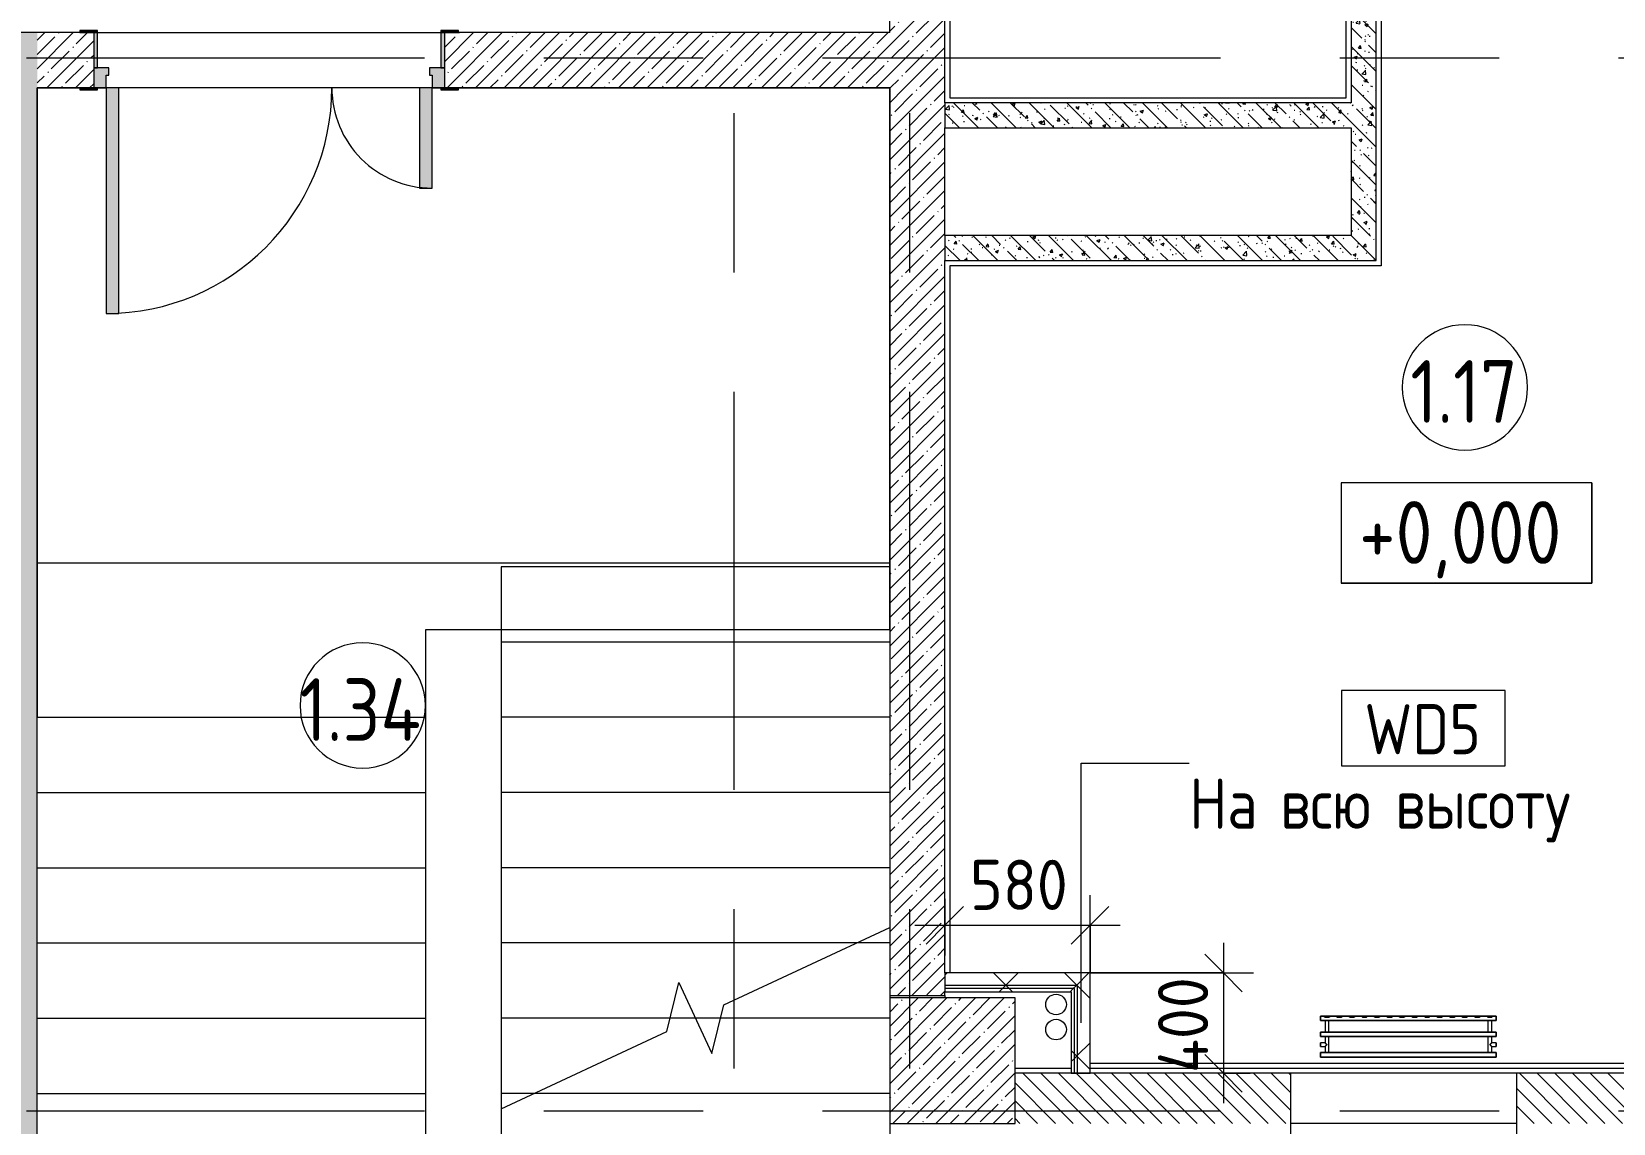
# Model space of a CAD drawing. Header units: millimetres. Extents: x 35787 to 244346, y -8553 to 29000.
# Drawn here: x 72057 to 78367, y 3550 to 7904 of the extents above; entities that cross this region are included whole.
import ezdxf

# ---------------------------------------------------------------- set-up
doc = ezdxf.new("R2010")
doc.units = ezdxf.units.MM
doc.linetypes.add('Осевая', pattern=[3175, 635, -476.25, 1587.5, -476.25])
for name, color, linetype, lineweight in [('A-ANNO-DIMS', 7, 'Continuous', 9), ('A-ANNO-DIMS-100', 7, 'Continuous', 9), ('A-AREA-IDEN', 7, 'Continuous', 9), ('A-DETL', 7, 'Continuous', 9), ('A-WALL', 7, 'Continuous', 9), ('A-WALL-1', 7, 'Continuous', 13), ('A-WALL-IDEN', 7, 'Continuous', 9), ('G-ANNO-DIMS', 7, 'Continuous', 9), ('I-WALL', 7, 'Continuous', 9), ('S-COLS', 7, 'Continuous', 9), ('S-STRS', 7, 'Continuous', 9), ('S-STRS-MBND', 7, 'Continuous', 9), ('Оси-2', 7, 'Осевая', 9)]:
    doc.layers.add(name, color=color, linetype=linetype, lineweight=lineweight)
for name, color, linetype, lineweight, true_color in [('A-DOOR-1', 7, 'Continuous', 9, 0xaaaaaa), ('A-DOOR-2', 7, 'Continuous', 9, 0xe2e2e2), ('A-DOOR-FRAM-1', 7, 'Continuous', 9, 0xe2e2e2), ('A-DOOR-FRAM-2', 7, 'Continuous', 9, 0xaaaaaa), ('A-FLOR-1', 7, 'Continuous', 9, 0xaaaaaa), ('A-WALL-3', 7, 'Continuous', 13, 0x008040), ('I-WALL-1', 7, 'Continuous', 9, 0x787878), ('I-WALL-3', 7, 'Continuous', 9, 0x008040), ('M-EQPM-1', 7, 'Continuous', 9, 0xaaaaaa)]:
    doc.layers.add(name, color=color, linetype=linetype, lineweight=lineweight, true_color=true_color)
doc.styles.add('GOST Common', font='GOST_Common.ttf', dxfattribs={"width": 0.9, "height": 250})
doc.styles.add('GOST Common_1', font='GOST_Common.ttf', dxfattribs={"width": 0.9, "height": 200})
doc.styles.add('ISOCPEUR_1', font='isocpeur.ttf', dxfattribs={"width": 0.9, "height": 200})
doc.dimstyles.new('ISO-2_0_0_9К_Средний_округл2_1', dxfattribs={"dimscale": 304.8, "dimtxt": 199.196235, "dimasz": 0.492126, "dimexe": 0.393701, "dimexo": 0, "dimgap": 0, "dimtad": 1, "dimdec": 0, "dimrnd": 10, "dimzin": 0, "dimdsep": 46, "dimtxsty": 'ISOCPEUR_1', "dimblk1": 'OBLIQUE', "dimblk2": 'OBLIQUE', "dimsah": 1, "dimcen": 0.09, "dimdle": 0.393701, "dimazin": 0, "dimtfac": 1, "dimtdec": 4, "dimtix": 1, "dimtmove": 0, "dimatfit": 3, "dimfxl": 1, "dimtvp": 1, "dimtolj": 1, "dimtzin": 0, "dimarcsym": 2})
pattern_1 = [(45, (0, 0), (-57.02463, 57.02463), []), (45, (57.025, 0), (-57.02463, 57.02463), [100.806, -20.161, 3.353, -16.808])]
pattern_2 = [(135, (0, 0), (-75.43415, -75.43415), [106.68, -17.78, 3.556, -17.78]), (135, (0, 75.39), (-75.43415, -75.43415), []), (50, (0, 0), (127.52922, -11.15758), [13.335, -146.685]), (355, (0, 0), (-24.66966, 133.74002), [10.668, -117.348]), (100.451, (10.63, -0.93), (102.85973, 122.58178), [11.333, -124.663]), (46.184, (0, 35.56), (189.75516, -29.43036), [20.002, -220.027]), (96.636, (15.81, 33.1), (166.1822, 173.1996), [17, -186.995]), (351.184, (0, 35.56), (166.18393, 173.19757), [16.002, -176.022]), (21, (17.78, 26.67), (106.13027, -71.58603), [13.335, -146.685]), (326, (17.78, 26.67), (43.26188, 128.93175), [10.668, -117.348]), (71.451, (26.62, 20.7), (149.39198, 57.34505), [11.333, -124.663]), (37.5, (0, 0), (2.162228, 59.188357), [3.353, -112.573, 3.353, -115.773, -117.793]), (37.5, (0, 0), (2.162228, 59.188357), [-235.052, 3.353, -114.44]), (7.5, (0, 0), (46.773857, 70.12615), [3.353, -64.567, 3.353, -109.906, -44.894]), (7.5, (0, 0), (46.773857, 70.12615), [-181.178, 3.353, -41.542]), (327.5, (-39.65, 0), (94.91367, -4.010093), [3.353, -41.097, 3.353, -135.331, -184.023]), (327.5, (-39.65, 0), (94.91367, -4.010093), [-183.134, 3.353, -180.67]), (317.5, (-57.43, 0), (103.69057, 17.79882), [3.353, -54.432, 3.353, -88.748, -130.683]), (317.5, (-57.43, 0), (103.69057, 17.79882), [-149.885, 3.353, -127.33])]
pattern_3 = [(45, (0, 0), (-141.42136, 141.42136), []), (135, (0, 0), (-141.42136, -141.42136), [])]

# ---------------------------------------------------------------- blocks, each defined once
blk = doc.blocks.new('BSC_Колонна _Прямоугольная - 500х500-V11-План монтажа стен и перегородок 1 этажа  в осях 12-23')
at = {"layer": 'S-COLS'}
h = blk.add_hatch(dxfattribs=at)
h.set_pattern_fill('FP_13', color=256, style=0, pattern_type=2)
h.set_pattern_definition([(45, (-75730, -3800), (-57.02463, 57.02463), []), (45, (-75672.975, -3800), (-57.02463, 57.02463), [100.806, -20.161, 3.353, -16.808])])
h.paths.add_polyline_path([(-250, -250), (250, -250), (250, 250), (-250, 250), (-250, 16.1)])
for p, q in [((250, 250), (-250, 250)), ((-250, 250), (-250, -250)), ((250, -250), (250, 250)), ((-250, -250), (250, -250))]:
    blk.add_line(p, q, dxfattribs=at)
blk = doc.blocks.new('110_Дверь_СКБ_2Ст - Д-1_л_Лестничная клетка EIS60 2-32142534-План монтажа стен и перегородок 1 этажа  в осях 12-23')
at = {"layer": 'A-DOOR-2'}
for points in [[(612.5, 1010), (612.5, 110), (662.5, 110), (662.5, 1010)], [(-587.5, 510), (-637.5, 510), (-637.5, 110), (-587.5, 110)], [(712.5, 30), (697.5, 30), (697.5, -110), (712.5, -110)]]:
    blk.add_hatch(color=256, dxfattribs=at).paths.add_polyline_path(points)
h = blk.add_hatch(color=256, dxfattribs=at)
h.paths.add_polyline_path([(-687.5, 110), (-687.5, 30), (-627.5, 30), (-627.5, 60), (-637.5, 60), (-637.5, 110)])
h.paths.add_polyline_path([(662.5, 110), (662.5, 60), (652.5, 60), (652.5, 30), (712.5, 30), (712.5, 110)])
at = {"layer": 'A-DOOR-FRAM-1'}
for points in [[(-742.5, 118), (-742.5, 110), (-672.5, 110), (-672.5, 118)], [(697.5, 118), (697.5, 110), (767.5, 110), (767.5, 118)], [(-672.5, 30), (-687.5, 30), (-687.5, -110), (-672.5, -110)], [(-672.5, -110), (-742.5, -110), (-742.5, -118), (-672.5, -118)], [(697.5, -110), (697.5, -118), (767.5, -118), (767.5, -110)]]:
    blk.add_hatch(color=256, dxfattribs=at).paths.add_polyline_path(points)
at = {"layer": 'A-DOOR-1'}
for p, q in [((662.5, 1010), (612.5, 1010)), ((612.5, 1010), (612.5, 110)), ((662.5, 110), (662.5, 1010)), ((-637.5, 510), (-637.5, 110)), ((-587.5, 510), (-637.5, 510)), ((-587.5, 110), (-587.5, 510)), ((-637.5, 110), (-587.5, 110)), ((612.5, 110), (662.5, 110))]:
    blk.add_line(p, q, dxfattribs=at)
for centre, radius, start, end in [((662.5, 110), 900, 90, 180), ((-637.5, 110), 400, 360, 90)]:
    blk.add_arc(centre, radius, start, end, dxfattribs=at)
at = {"layer": 'A-DOOR-FRAM-2'}
for p, q in [((-672.5, 118), (-742.5, 118)), ((-742.5, 118), (-742.5, 110)), ((-742.5, 110), (-672.5, 110)), ((-637.5, 110), (-687.5, 110)), ((-687.5, 110), (-687.5, 30)), ((-672.5, 110), (-672.5, 118)), ((-637.5, 60), (-637.5, 110)), ((662.5, 110), (662.5, 60)), ((712.5, 110), (662.5, 110)), ((767.5, 118), (697.5, 118)), ((697.5, 118), (697.5, 110)), ((697.5, 110), (767.5, 110)), ((712.5, 30), (712.5, 110)), ((767.5, 110), (767.5, 118)), ((-687.5, 30), (-627.5, 30)), ((-672.5, 30), (-687.5, 30)), ((-687.5, 30), (-687.5, -110)), ((-672.5, -110), (-672.5, 30)), ((-627.5, 60), (-637.5, 60)), ((-627.5, 30), (-627.5, 60)), ((662.5, 60), (652.5, 60)), ((652.5, 60), (652.5, 30)), ((652.5, 30), (712.5, 30)), ((712.5, 30), (697.5, 30)), ((697.5, 30), (697.5, -110)), ((712.5, -110), (712.5, 30)), ((-672.5, -110), (-742.5, -110)), ((-742.5, -110), (-742.5, -118)), ((-742.5, -118), (-672.5, -118)), ((-687.5, -110), (-672.5, -110)), ((-672.5, -118), (-672.5, -110)), ((697.5, -110), (712.5, -110)), ((767.5, -110), (697.5, -110)), ((697.5, -110), (697.5, -118)), ((697.5, -118), (767.5, -118)), ((767.5, -118), (767.5, -110))]:
    blk.add_line(p, q, dxfattribs=at)
blk = doc.blocks.new('radiator_prado_classic_z_tip_30_po exemplyaru - Classic Z Тип 30-500-V58-План монтажа стен и перегородок 1 этажа  в осях 12-23')
at = {"layer": 'M-EQPM-1'}
for p, q in [((0, 228), (0, 210)), ((700, 228), (0, 228)), ((0, 210), (0, 228)), ((0, 228), (12.5, 228)), ((0, 210), (700, 210)), ((17.5, 210), (0, 210)), ((12.5, 228), (37.5, 228)), ((37.5, 228), (12.5, 228)), ((12.5, 228), (37.5, 228)), ((12.5, 228), (17.5, 223)), ((12.5, 228), (17.5, 223)), ((32.5, 223), (17.5, 223)), ((17.5, 223), (32.5, 223)), ((17.5, 210), (17.5, 164)), ((17.5, 210), (17.5, 164)), ((32.5, 210), (17.5, 210)), ((17.5, 210), (32.5, 210)), ((32.5, 210), (17.5, 210)), ((17.5, 210), (32.5, 210)), ((31.5, 210), (18.5, 210)), ((32.5, 223), (37.5, 228)), ((37.5, 228), (32.5, 223)), ((32.5, 164), (32.5, 210)), ((32.5, 164), (32.5, 210)), ((667.5, 210), (32.5, 210)), ((37.5, 228), (62.5, 228)), ((62.5, 228), (87.5, 228)), ((87.5, 228), (62.5, 228)), ((62.5, 228), (87.5, 228)), ((62.5, 228), (67.5, 223)), ((62.5, 228), (67.5, 223)), ((82.5, 223), (67.5, 223)), ((67.5, 223), (82.5, 223)), ((82.5, 223), (87.5, 228)), ((87.5, 228), (82.5, 223)), ((87.5, 228), (112.5, 228)), ((112.5, 228), (137.5, 228)), ((137.5, 228), (112.5, 228)), ((112.5, 228), (137.5, 228)), ((112.5, 228), (117.5, 223)), ((112.5, 228), (117.5, 223)), ((132.5, 223), (117.5, 223)), ((117.5, 223), (132.5, 223)), ((132.5, 223), (137.5, 228)), ((137.5, 228), (132.5, 223)), ((137.5, 228), (162.5, 228)), ((162.5, 228), (187.5, 228)), ((187.5, 228), (162.5, 228)), ((162.5, 228), (187.5, 228)), ((162.5, 228), (167.5, 223)), ((162.5, 228), (167.5, 223)), ((182.5, 223), (167.5, 223)), ((167.5, 223), (182.5, 223)), ((182.5, 223), (187.5, 228)), ((187.5, 228), (182.5, 223)), ((187.5, 228), (212.5, 228)), ((212.5, 228), (237.5, 228)), ((237.5, 228), (212.5, 228)), ((212.5, 228), (237.5, 228)), ((212.5, 228), (217.5, 223)), ((212.5, 228), (217.5, 223)), ((232.5, 223), (217.5, 223)), ((217.5, 223), (232.5, 223)), ((232.5, 223), (237.5, 228)), ((237.5, 228), (232.5, 223)), ((237.5, 228), (262.5, 228)), ((262.5, 228), (287.5, 228)), ((287.5, 228), (262.5, 228)), ((262.5, 228), (287.5, 228)), ((262.5, 228), (267.5, 223)), ((262.5, 228), (267.5, 223)), ((282.5, 223), (267.5, 223)), ((267.5, 223), (282.5, 223)), ((282.5, 223), (287.5, 228)), ((287.5, 228), (282.5, 223)), ((287.5, 228), (312.5, 228)), ((312.5, 228), (337.5, 228)), ((337.5, 228), (312.5, 228)), ((312.5, 228), (337.5, 228)), ((312.5, 228), (317.5, 223)), ((312.5, 228), (317.5, 223)), ((332.5, 223), (317.5, 223)), ((317.5, 223), (332.5, 223)), ((332.5, 223), (337.5, 228)), ((337.5, 228), (332.5, 223)), ((337.5, 228), (362.5, 228)), ((362.5, 228), (387.5, 228)), ((387.5, 228), (362.5, 228)), ((362.5, 228), (387.5, 228)), ((362.5, 228), (367.5, 223)), ((362.5, 228), (367.5, 223)), ((382.5, 223), (367.5, 223)), ((367.5, 223), (382.5, 223)), ((382.5, 223), (387.5, 228)), ((387.5, 228), (382.5, 223)), ((387.5, 228), (412.5, 228)), ((412.5, 228), (437.5, 228)), ((437.5, 228), (412.5, 228)), ((412.5, 228), (437.5, 228)), ((412.5, 228), (417.5, 223)), ((412.5, 228), (417.5, 223)), ((432.5, 223), (417.5, 223)), ((417.5, 223), (432.5, 223)), ((432.5, 223), (437.5, 228)), ((437.5, 228), (432.5, 223)), ((437.5, 228), (462.5, 228)), ((462.5, 228), (487.5, 228)), ((487.5, 228), (462.5, 228)), ((462.5, 228), (487.5, 228)), ((462.5, 228), (467.5, 223)), ((462.5, 228), (467.5, 223)), ((482.5, 223), (467.5, 223)), ((467.5, 223), (482.5, 223)), ((482.5, 223), (487.5, 228)), ((487.5, 228), (482.5, 223)), ((487.5, 228), (512.5, 228)), ((512.5, 228), (537.5, 228)), ((537.5, 228), (512.5, 228)), ((512.5, 228), (537.5, 228)), ((512.5, 228), (517.5, 223)), ((512.5, 228), (517.5, 223)), ((532.5, 223), (517.5, 223)), ((517.5, 223), (532.5, 223)), ((532.5, 223), (537.5, 228)), ((537.5, 228), (532.5, 223)), ((537.5, 228), (562.5, 228)), ((562.5, 228), (587.5, 228)), ((587.5, 228), (562.5, 228)), ((562.5, 228), (587.5, 228)), ((562.5, 228), (567.5, 223)), ((562.5, 228), (567.5, 223)), ((582.5, 223), (567.5, 223)), ((567.5, 223), (582.5, 223)), ((582.5, 223), (587.5, 228)), ((587.5, 228), (582.5, 223)), ((587.5, 228), (612.5, 228)), ((612.5, 228), (637.5, 228)), ((637.5, 228), (612.5, 228)), ((612.5, 228), (637.5, 228)), ((612.5, 228), (617.5, 223)), ((617.5, 223), (612.5, 228)), ((632.5, 223), (617.5, 223)), ((617.5, 223), (632.5, 223)), ((632.5, 223), (637.5, 228)), ((637.5, 228), (632.5, 223)), ((637.5, 228), (662.5, 228)), ((662.5, 228), (687.5, 228)), ((687.5, 228), (662.5, 228)), ((662.5, 228), (687.5, 228)), ((662.5, 228), (667.5, 223)), ((662.5, 228), (667.5, 223)), ((682.5, 223), (667.5, 223)), ((667.5, 223), (682.5, 223)), ((667.5, 210), (667.5, 164)), ((667.5, 210), (667.5, 164)), ((682.5, 210), (667.5, 210)), ((667.5, 210), (682.5, 210)), ((682.5, 210), (667.5, 210)), ((667.5, 210), (667.8, 210)), ((667.8, 210), (668.5, 210)), ((668.5, 210), (669.7, 210)), ((681.5, 210), (668.5, 210)), ((669.7, 210), (671.2, 210)), ((671.2, 210), (673.1, 210)), ((673.1, 210), (675, 210)), ((675, 210), (676.9, 210)), ((676.9, 210), (678.7, 210)), ((678.7, 210), (680.3, 210)), ((680.3, 210), (681.5, 210)), ((681.5, 210), (682.2, 210)), ((682.2, 210), (682.5, 210)), ((682.5, 223), (687.5, 228)), ((687.5, 228), (682.5, 223)), ((682.5, 164), (682.5, 210)), ((682.5, 164), (682.5, 210)), ((700, 210), (682.5, 210)), ((687.5, 228), (700, 228)), ((700, 210), (700, 228)), ((700, 228), (700, 210)), ((700, 164), (0, 164)), ((0, 164), (0, 146)), ((0, 146), (0, 164)), ((0, 164), (17.5, 164)), ((0, 146), (700, 146)), ((17.5, 146), (0, 146)), ((32.5, 164), (17.5, 164)), ((17.5, 164), (31.5, 164)), ((32.5, 164), (17.5, 164)), ((17.5, 164), (32.5, 164)), ((17.5, 146), (17.5, 121.5)), ((17.5, 146), (17.5, 121.5)), ((17.5, 146), (32.5, 146)), ((32.5, 146), (17.5, 146)), ((17.5, 146), (32.5, 146)), ((32.5, 146), (17.5, 146)), ((18.5, 164), (31.5, 164)), ((31.5, 146), (18.5, 146)), ((31.5, 164), (32.2, 164)), ((32.2, 164), (32.5, 164)), ((32.5, 164), (667.5, 164)), ((32.5, 82), (32.5, 146)), ((32.5, 82), (32.5, 146)), ((667.5, 146), (32.5, 146)), ((682.5, 164), (667.5, 164)), ((667.5, 164), (682.5, 164)), ((669.7, 164), (667.5, 164)), ((667.5, 164), (681.5, 164)), ((667.5, 146), (667.5, 82)), ((667.5, 146), (667.5, 82)), ((667.5, 146), (682.5, 146)), ((682.5, 146), (667.5, 146)), ((667.5, 146), (682.5, 146)), ((682.5, 146), (667.5, 146)), ((668.5, 164), (681.5, 164)), ((681.5, 146), (668.5, 146)), ((671.2, 164), (669.7, 164)), ((676.9, 164), (671.2, 164)), ((678.7, 164), (676.9, 164)), ((682.5, 164), (678.7, 164)), ((681.5, 164), (682.2, 164)), ((682.2, 164), (682.5, 164)), ((682.5, 164), (700, 164)), ((682.5, 121.5), (682.5, 146)), ((682.5, 121.5), (682.5, 146)), ((700, 146), (682.5, 146)), ((700, 146), (700, 164)), ((700, 164), (700, 146)), ((17.5, 121.5), (0, 121.5)), ((17.5, 121.5), (0, 121.5)), ((0, 121.5), (0, 121.2)), ((0, 106.5), (0, 121.5)), ((0, 121.2), (0, 106.8)), ((0, 121.2), (0, 120.5)), ((0, 120.5), (0, 121.2)), ((0, 121.2), (0, 121.2)), ((0, 120.5), (0, 119.3)), ((0, 119.3), (0, 120.5)), ((0, 119.3), (0, 117.8)), ((0, 117.8), (0, 119.3)), ((0, 117.8), (0, 115.9)), ((0, 115.9), (0, 117.8)), ((0, 115.9), (0, 114)), ((0, 114), (0, 115.9)), ((0, 114), (0, 112.1)), ((0, 112.1), (0, 114)), ((0, 112.1), (0, 110.2)), ((0, 110.2), (0, 112.1)), ((0, 110.2), (0, 108.7)), ((0, 108.7), (0, 110.2)), ((0, 108.7), (0, 106.8)), ((0, 106.8), (0, 108.7)), ((0, 106.8), (0, 106.5)), ((0, 106.8), (0, 106.8)), ((0, 106.5), (17.5, 106.5)), ((0, 106.5), (17.5, 106.5)), ((700, 82), (0, 82)), ((0, 82), (0, 64)), ((0, 64), (0, 82)), ((0, 82), (17.5, 82)), ((700, 64), (0, 64)), ((0, 64), (700, 64)), ((17.5, 106.5), (17.5, 82)), ((17.5, 106.5), (17.5, 82)), ((32.5, 82), (17.5, 82)), ((17.5, 82), (26.9, 82)), ((32.5, 82), (17.5, 82)), ((17.5, 82), (32.5, 82)), ((18.5, 82), (31.5, 82)), ((26.9, 82), (28.8, 82)), ((28.8, 82), (32.2, 82)), ((32.2, 82), (32.5, 82)), ((32.5, 82), (667.5, 82)), ((682.5, 82), (667.5, 82)), ((667.5, 82), (682.5, 82)), ((668.5, 82), (667.5, 82)), ((667.5, 82), (682.5, 82)), ((669.7, 82), (668.5, 82)), ((668.5, 82), (681.5, 82)), ((678.7, 82), (669.7, 82)), ((682.5, 82), (678.7, 82)), ((700, 121.5), (682.5, 121.5)), ((700, 121.5), (682.5, 121.5)), ((682.5, 82), (682.5, 106.5)), ((682.5, 106.5), (700, 106.5)), ((682.5, 82), (682.5, 106.5)), ((682.5, 106.5), (700, 106.5)), ((682.5, 82), (700, 82)), ((700, 121.5), (700, 106.5)), ((700, 121.2), (700, 121.5)), ((700, 121.5), (700, 121.2)), ((700, 121.2), (700, 121.5)), ((700, 106.8), (700, 121.2)), ((700, 121.2), (700, 106.8)), ((700, 108.7), (700, 121.2)), ((700, 106.8), (700, 108.7)), ((700, 106.5), (700, 106.8)), ((700, 106.8), (700, 106.5)), ((700, 106.5), (700, 106.8)), ((700, 64), (700, 82)), ((700, 82), (700, 64))]:
    blk.add_line(p, q, dxfattribs=at)
for points, knots in [([(17.8, 121.2), (17.7, 121.3), (17.7, 121.3), (17.5, 121.5), (17.5, 121.5), (17.5, 121.5)], [0.8571429, 0.8571429, 0.8571429, 0.8571429, 0.8928571, 0.9285714, 1, 1, 1, 1]), ([(17.5, 121.5), (17.5, 121.5), (17.5, 121.5), (17.7, 121.3), (17.7, 121.3), (17.8, 121.2)], [0, 0, 0, 0, 0.0714286, 0.1071429, 0.1428571, 0.1428571, 0.1428571, 0.1428571]), ([(17.5, 121.5), (17.5, 121.5), (17.5, 121.5), (17.7, 121.3), (17.7, 121.3), (17.8, 121.2)], [0, 0, 0, 0, 0.0714286, 0.1071429, 0.1428571, 0.1428571, 0.1428571, 0.1428571]), ([(25, 114), (24.5, 114.5), (23.6, 115.4), (22.4, 116.6), (21.6, 117.4), (21.1, 117.9), (20.8, 118.2), (20.5, 118.5), (20.2, 118.8), (19.8, 119.1), (19.6, 119.4), (19.3, 119.7), (19, 120), (18.7, 120.3), (18.5, 120.5), (18.3, 120.7), (18.1, 120.9), (17.9, 121.1), (17.8, 121.2), (17.7, 121.3), (17.5, 121.5), (17.5, 121.5), (17.5, 121.5)], [0, 0, 0, 0, 0.142857, 0.285714, 0.357143, 0.392857, 0.428571, 0.464286, 0.5, 0.535714, 0.571429, 0.607143, 0.642857, 0.678571, 0.714286, 0.75, 0.785714, 0.821429, 0.857143, 0.892857, 0.928571, 1, 1, 1, 1]), ([(17.5, 106.5), (17.5, 106.5), (17.5, 106.5), (17.7, 106.7), (17.8, 106.8), (17.9, 106.9), (18.1, 107.1), (18.3, 107.3), (18.5, 107.5), (18.7, 107.7), (19, 108), (19.3, 108.3), (19.6, 108.6), (19.8, 108.9), (20.3, 109.3), (20.7, 109.7), (21.1, 110.1), (21.6, 110.6), (22.4, 111.4), (23.6, 112.6), (24.5, 113.5), (25, 114)], [0, 0, 0, 0, 0.071429, 0.107143, 0.142857, 0.178571, 0.214286, 0.25, 0.285714, 0.321429, 0.357143, 0.392857, 0.428571, 0.464286, 0.5, 0.571429, 0.607143, 0.642857, 0.714286, 0.857143, 1, 1, 1, 1]), ([(17.5, 106.5), (17.5, 106.5), (17.5, 106.5), (17.7, 106.7), (17.7, 106.7), (17.8, 106.8)], [0, 0, 0, 0, 0.0714286, 0.1071429, 0.1428571, 0.1428571, 0.1428571, 0.1428571]), ([(17.8, 106.8), (17.7, 106.7), (17.7, 106.7), (17.5, 106.5), (17.5, 106.5), (17.5, 106.5)], [0.8571429, 0.8571429, 0.8571429, 0.8571429, 0.8928571, 0.9285714, 1, 1, 1, 1]), ([(17.8, 106.8), (17.7, 106.7), (17.7, 106.7), (17.5, 106.5), (17.5, 106.5), (17.5, 106.5)], [0.8571429, 0.8571429, 0.8571429, 0.8571429, 0.8928571, 0.9285714, 1, 1, 1, 1]), ([(22.1, 111.1), (21.9, 110.9), (21.6, 110.6), (21.1, 110.1), (20.8, 109.8), (20.5, 109.5), (20.2, 109.2), (19.8, 108.9), (19.6, 108.6), (19.3, 108.3), (19, 108), (18.7, 107.7), (18.5, 107.5), (18.3, 107.3), (18.1, 107.1), (17.9, 106.9), (17.8, 106.8), (17.8, 106.8)], [0.2857143, 0.2857143, 0.2857143, 0.2857143, 0.3571429, 0.3928571, 0.4285714, 0.4642857, 0.5, 0.5357143, 0.5714286, 0.6071429, 0.6428571, 0.6785714, 0.7142857, 0.75, 0.7857143, 0.8214286, 0.8571429, 0.8571429, 0.8571429, 0.8571429]), ([(17.8, 106.8), (17.8, 106.8), (17.9, 106.9), (18.1, 107.1), (18.3, 107.3), (18.5, 107.5), (18.7, 107.7), (19, 108), (19.3, 108.3), (19.6, 108.6), (19.9, 108.8), (20.3, 109.3), (20.6, 109.6), (20.8, 109.8)], [0.1428571, 0.1428571, 0.1428571, 0.1428571, 0.1785714, 0.2142857, 0.25, 0.2857143, 0.3214286, 0.3571429, 0.3928571, 0.4285714, 0.4642857, 0.5, 0.5714286, 0.5714286, 0.5714286, 0.5714286]), ([(22.1, 116.9), (21.9, 117.1), (21.6, 117.4), (21.1, 117.9), (20.8, 118.2), (20.5, 118.5), (20.2, 118.8), (19.9, 119.2), (19.7, 119.3), (19.6, 119.4)], [0.2857143, 0.2857143, 0.2857143, 0.2857143, 0.3571429, 0.3928571, 0.4285714, 0.4642857, 0.5, 0.5357143, 0.5714286, 0.5714286, 0.5714286, 0.5714286]), ([(19.6, 119.4), (19.7, 119.3), (19.9, 119.2), (20.3, 118.7), (20.6, 118.4), (20.8, 118.2)], [0.4285714, 0.4285714, 0.4285714, 0.4285714, 0.4642857, 0.5, 0.5714286, 0.5714286, 0.5714286, 0.5714286]), ([(19.6, 119.4), (19.7, 119.3), (19.8, 119.1), (20.3, 118.7), (20.6, 118.4), (20.8, 118.2)], [0.4285714, 0.4285714, 0.4285714, 0.4285714, 0.4642857, 0.5, 0.5714286, 0.5714286, 0.5714286, 0.5714286]), ([(20.8, 118.2), (20.9, 118.1), (21.1, 117.9), (21.6, 117.4), (21.9, 117.1), (22.1, 116.9)], [0.5714286, 0.5714286, 0.5714286, 0.5714286, 0.6071429, 0.6428571, 0.7142857, 0.7142857, 0.7142857, 0.7142857]), ([(20.8, 118.2), (20.9, 118.1), (21.1, 117.9), (21.6, 117.4), (22.4, 116.6), (23.1, 115.9), (23.6, 115.4)], [0.5714286, 0.5714286, 0.5714286, 0.5714286, 0.6071429, 0.6428571, 0.7142857, 0.8571429, 0.8571429, 0.8571429, 0.8571429]), ([(20.8, 109.8), (20.9, 109.9), (21.1, 110.1), (21.6, 110.6), (21.9, 110.9), (22.1, 111.1)], [0.5714286, 0.5714286, 0.5714286, 0.5714286, 0.6071429, 0.6428571, 0.7142857, 0.7142857, 0.7142857, 0.7142857]), ([(22.1, 111.1), (21.9, 110.9), (21.6, 110.6), (21.1, 110.1), (20.9, 109.9), (20.8, 109.8)], [0.2857143, 0.2857143, 0.2857143, 0.2857143, 0.3571429, 0.3928571, 0.4285714, 0.4285714, 0.4285714, 0.4285714]), ([(675, 114), (675.5, 114.5), (676.4, 115.4), (677.6, 116.6), (678.4, 117.4), (678.9, 117.9), (679.2, 118.2), (679.5, 118.5), (679.8, 118.8), (680.1, 119.2), (680.4, 119.4), (680.7, 119.7), (681, 120), (681.3, 120.3), (681.5, 120.5), (681.7, 120.7), (681.9, 120.9), (682.1, 121.1), (682.2, 121.2), (682.3, 121.3), (682.5, 121.5), (682.5, 121.5), (682.5, 121.5)], [0, 0, 0, 0, 0.142857, 0.285714, 0.357143, 0.392857, 0.428571, 0.464286, 0.5, 0.535714, 0.571429, 0.607143, 0.642857, 0.678571, 0.714286, 0.75, 0.785714, 0.821429, 0.857143, 0.892857, 0.928571, 1, 1, 1, 1]), ([(682.5, 106.5), (682.5, 106.5), (682.5, 106.5), (682.3, 106.7), (682.2, 106.8), (682.1, 106.9), (681.9, 107.1), (681.7, 107.3), (681.5, 107.5), (681.3, 107.7), (681, 108), (680.7, 108.3), (680.4, 108.6), (680.1, 108.8), (679.7, 109.3), (679.3, 109.7), (678.9, 110.1), (678.4, 110.6), (677.6, 111.4), (676.4, 112.6), (675.5, 113.5), (675, 114)], [0, 0, 0, 0, 0.071429, 0.107143, 0.142857, 0.178571, 0.214286, 0.25, 0.285714, 0.321429, 0.357143, 0.392857, 0.428571, 0.464286, 0.5, 0.571429, 0.607143, 0.642857, 0.714286, 0.857143, 1, 1, 1, 1]), ([(682.2, 121.2), (682.2, 121.2), (682.1, 121.1), (681.9, 120.9), (681.7, 120.7), (681.5, 120.5), (681.3, 120.3), (681, 120), (680.7, 119.7), (680.4, 119.4), (680.1, 119.2), (679.7, 118.7), (679.3, 118.3), (678.9, 117.9), (678.4, 117.4), (677.6, 116.6), (676.9, 115.9), (676.4, 115.4)], [0.1428571, 0.1428571, 0.1428571, 0.1428571, 0.1785714, 0.2142857, 0.25, 0.2857143, 0.3214286, 0.3571429, 0.3928571, 0.4285714, 0.4642857, 0.5, 0.5714286, 0.6071429, 0.6428571, 0.7142857, 0.8571429, 0.8571429, 0.8571429, 0.8571429]), ([(676.4, 115.4), (676.9, 115.9), (677.6, 116.6), (678.4, 117.4), (678.9, 117.9), (679.2, 118.2), (679.5, 118.5), (679.8, 118.8), (680.1, 119.2), (680.4, 119.4), (680.7, 119.7), (681, 120), (681.3, 120.3), (681.5, 120.5), (681.7, 120.7), (681.9, 120.9), (682.1, 121.1), (682.2, 121.2), (682.2, 121.2)], [0.1428571, 0.1428571, 0.1428571, 0.1428571, 0.2857143, 0.3571429, 0.3928571, 0.4285714, 0.4642857, 0.5, 0.5357143, 0.5714286, 0.6071429, 0.6428571, 0.6785714, 0.7142857, 0.75, 0.7857143, 0.8214286, 0.8571429, 0.8571429, 0.8571429, 0.8571429]), ([(680.4, 119.4), (680.3, 119.3), (680.1, 119.2), (679.7, 118.7), (679.3, 118.3), (678.9, 117.9), (678.4, 117.4), (677.6, 116.6), (676.9, 115.9), (676.4, 115.4)], [0.4285714, 0.4285714, 0.4285714, 0.4285714, 0.4642857, 0.5, 0.5714286, 0.6071429, 0.6428571, 0.7142857, 0.8571429, 0.8571429, 0.8571429, 0.8571429]), ([(677.9, 111.1), (678.1, 110.9), (678.4, 110.6), (678.9, 110.1), (679.2, 109.8), (679.5, 109.5), (679.8, 109.2), (680.1, 108.8), (680.4, 108.6), (680.7, 108.3), (681, 108), (681.3, 107.7), (681.5, 107.5), (681.7, 107.3), (681.9, 107.1), (682.1, 106.9), (682.2, 106.8), (682.2, 106.8)], [0.2857143, 0.2857143, 0.2857143, 0.2857143, 0.3571429, 0.3928571, 0.4285714, 0.4642857, 0.5, 0.5357143, 0.5714286, 0.6071429, 0.6428571, 0.6785714, 0.7142857, 0.75, 0.7857143, 0.8214286, 0.8571429, 0.8571429, 0.8571429, 0.8571429]), ([(677.9, 111.1), (678.1, 110.9), (678.4, 110.6), (678.9, 110.1), (679.2, 109.8), (679.5, 109.5), (679.8, 109.2), (680.1, 108.8), (680.4, 108.6), (680.7, 108.3), (681, 108), (681.3, 107.7), (681.5, 107.5), (681.7, 107.3), (681.9, 107.1), (682.1, 106.9), (682.2, 106.8), (682.2, 106.8)], [0.2857143, 0.2857143, 0.2857143, 0.2857143, 0.3571429, 0.3928571, 0.4285714, 0.4642857, 0.5, 0.5357143, 0.5714286, 0.6071429, 0.6428571, 0.6785714, 0.7142857, 0.75, 0.7857143, 0.8214286, 0.8571429, 0.8571429, 0.8571429, 0.8571429]), ([(682.2, 106.8), (682.2, 106.8), (682.1, 106.9), (681.9, 107.1), (681.7, 107.3), (681.5, 107.5), (681.3, 107.7), (681, 108), (680.7, 108.3), (680.4, 108.6), (680.1, 108.8), (679.7, 109.3), (679.3, 109.7), (678.9, 110.1), (678.4, 110.6), (678.1, 110.9), (677.9, 111.1)], [0.1428571, 0.1428571, 0.1428571, 0.1428571, 0.1785714, 0.2142857, 0.25, 0.2857143, 0.3214286, 0.3571429, 0.3928571, 0.4285714, 0.4642857, 0.5, 0.5714286, 0.6071429, 0.6428571, 0.7142857, 0.7142857, 0.7142857, 0.7142857]), ([(682.5, 121.5), (682.5, 121.5), (682.5, 121.5), (682.3, 121.3), (682.3, 121.3), (682.2, 121.2)], [0, 0, 0, 0, 0.0714286, 0.1071429, 0.1428571, 0.1428571, 0.1428571, 0.1428571]), ([(682.5, 121.5), (682.5, 121.5), (682.5, 121.5), (682.3, 121.3), (682.3, 121.3), (682.2, 121.2)], [0, 0, 0, 0, 0.0714286, 0.1071429, 0.1428571, 0.1428571, 0.1428571, 0.1428571]), ([(682.2, 121.2), (682.3, 121.3), (682.3, 121.3), (682.5, 121.5), (682.5, 121.5), (682.5, 121.5)], [0.8571429, 0.8571429, 0.8571429, 0.8571429, 0.8928571, 0.9285714, 1, 1, 1, 1]), ([(682.2, 106.8), (682.3, 106.7), (682.3, 106.7), (682.5, 106.5), (682.5, 106.5), (682.5, 106.5)], [0.8571429, 0.8571429, 0.8571429, 0.8571429, 0.8928571, 0.9285714, 1, 1, 1, 1]), ([(682.2, 106.8), (682.3, 106.7), (682.3, 106.7), (682.5, 106.5), (682.5, 106.5), (682.5, 106.5)], [0.8571429, 0.8571429, 0.8571429, 0.8571429, 0.8928571, 0.9285714, 1, 1, 1, 1]), ([(682.5, 106.5), (682.5, 106.5), (682.5, 106.5), (682.3, 106.7), (682.3, 106.7), (682.2, 106.8)], [0, 0, 0, 0, 0.0714286, 0.1071429, 0.1428571, 0.1428571, 0.1428571, 0.1428571])]:
    blk.add_open_spline(points, degree=3, knots=knots, dxfattribs=at)
for points in [[(19.6, 119.4), (19.5, 119.5), (19.3, 119.7), (19, 120), (18.7, 120.3), (18.5, 120.5), (18.3, 120.7), (18.1, 120.9), (17.9, 121.1), (17.8, 121.2), (17.8, 121.2)], [(17.8, 121.2), (17.8, 121.2), (17.9, 121.1), (18.1, 120.9), (18.3, 120.7), (18.5, 120.5), (18.7, 120.3), (19, 120), (19.3, 119.7), (19.5, 119.5), (19.6, 119.4)], [(17.8, 121.2), (17.8, 121.2), (17.9, 121.1), (18.1, 120.9), (18.3, 120.7), (18.5, 120.5), (18.7, 120.3), (19, 120), (19.3, 119.7), (19.5, 119.5), (19.6, 119.4)], [(20.8, 109.8), (20.7, 109.7), (20.5, 109.5), (20.2, 109.2), (19.9, 108.8), (19.6, 108.6), (19.3, 108.3), (19, 108), (18.7, 107.7), (18.5, 107.5), (18.3, 107.3), (18.1, 107.1), (17.9, 106.9), (17.8, 106.8), (17.8, 106.8)], [(23.6, 115.4), (23.1, 115.9), (22.6, 116.4), (22.1, 116.9)], [(22.1, 116.9), (22.6, 116.4), (23.1, 115.9), (23.6, 115.4)], [(25, 114), (24.5, 113.5), (23.6, 112.6), (22.6, 111.6), (22.1, 111.1)], [(22.1, 111.1), (22.6, 111.6), (23.1, 112.1), (23.6, 112.6)], [(23.6, 112.6), (23.1, 112.1), (22.6, 111.6), (22.1, 111.1)], [(25, 114), (24.5, 114.5), (24, 115), (23.6, 115.4)], [(23.6, 115.4), (24, 115), (24.5, 114.5), (25, 114)], [(23.6, 115.4), (24, 115), (24.5, 114.5), (25, 114)], [(23.6, 112.6), (24, 113), (24.5, 113.5), (25, 114)], [(25, 114), (24.5, 113.5), (24, 113), (23.6, 112.6)], [(676.4, 115.4), (676, 115), (675.5, 114.5), (675, 114)], [(676.4, 115.4), (676, 115), (675.5, 114.5), (675, 114)], [(675, 114), (675.5, 114.5), (676, 115), (676.4, 115.4)], [(675, 114), (675.5, 113.5), (676.4, 112.6), (677.4, 111.6), (677.9, 111.1)], [(675, 114), (675.5, 113.5), (676, 113), (676.4, 112.6)], [(677.9, 111.1), (677.4, 111.6), (676.4, 112.6), (675.5, 113.5), (675, 114)], [(676.4, 112.6), (676.9, 112.1), (677.4, 111.6), (677.9, 111.1)], [(682.2, 121.2), (682.2, 121.2), (682.1, 121.1), (681.9, 120.9), (681.7, 120.7), (681.5, 120.5), (681.3, 120.3), (681, 120), (680.7, 119.7), (680.5, 119.5), (680.4, 119.4)]]:
    blk.add_open_spline(points, degree=3, dxfattribs=at)
blk = doc.blocks.new('Марка_Помещения - Номер-25198446-План монтажа стен и перегородок 1 этажа  в осях 12-23')
at = {"layer": 'A-AREA-IDEN'}
for start, end in [(360, 180), (180, 360)]:
    blk.add_arc((0, 0), 2.5, start, end, dxfattribs=at)
blk = doc.blocks.new('DIMBLOCK44-План монтажа стен и перегородок 1 этажа  в осях 12-23')
at = {"layer": 'A-ANNO-DIMS-100'}
for p, q in [((75700, 4445.9), (75700, 4219.9)), ((75700, 4339.9), (75700, 4445.9)), ((76279.4, 4150), (76279.4, 4459.9)), ((75580, 4339.9), (76399.4, 4339.9)), ((76279.4, 4339.9), (76279.4, 4150))]:
    blk.add_line(p, q, dxfattribs=at)
at = {"layer": 'A-ANNO-DIMS-100', "lineweight": 20}
for p, q in [((75700, 4339.9), (75775, 4414.9)), ((76279.4, 4339.9), (76354.4, 4414.9)), ((75700, 4339.9), (75625, 4264.9)), ((76279.4, 4339.9), (76204.4, 4264.9))]:
    blk.add_line(p, q, dxfattribs=at)
at = {"layer": 'A-ANNO-DIMS-100', "color": 0, "insert": (75800.1, 4601.2), "char_height": 200, "width": 455.087, "attachment_point": 1, "line_spacing_factor": 1.149209, "style": 'ISOCPEUR_1'}
blk.add_mtext('580', dxfattribs=at)
blk = doc.blocks.new('_Oblique')
at = {"color": 0, "linetype": 'ByBlock', "lineweight": -2}
blk.add_line((-0.5, -0.5), (0.5, 0.5), dxfattribs=at)
blk = doc.blocks.new('DIMBLOCK45-План монтажа стен и перегородок 1 этажа  в осях 12-23')
at = {"layer": 'A-ANNO-DIMS-100'}
for p, q in [((76811.6, 4270), (76811.6, 3630)), ((76279.4, 4150), (76931.6, 4150)), ((76811.6, 4150), (76279.4, 4150)), ((76917.7, 3750), (76691.6, 3750)), ((76811.6, 3750), (76917.7, 3750))]:
    blk.add_line(p, q, dxfattribs=at)
at = {"layer": 'A-ANNO-DIMS-100', "lineweight": 20}
for p, q in [((76811.6, 4150), (76736.6, 4225)), ((76811.6, 4150), (76886.6, 4075)), ((76811.6, 3750), (76736.6, 3825)), ((76811.6, 3750), (76886.6, 3675))]:
    blk.add_line(p, q, dxfattribs=at)
at = {"layer": 'A-ANNO-DIMS-100', "color": 0, "insert": (76550.3, 3750.8), "char_height": 200, "width": 478.071, "attachment_point": 1, "rotation": 90, "line_spacing_factor": 1.149209, "style": 'ISOCPEUR_1'}
blk.add_mtext('400', dxfattribs=at)
blk = doc.blocks.new('М_стена2 - Типоразмер-30678229-План монтажа стен и перегородок 1 этажа  в осях 12-23')
at = {"layer": 'A-WALL-IDEN'}
for p, q in [((3.258, 1.523), (-3.273, 1.523)), ((-3.273, 1.523), (-3.273, -1.477)), ((3.258, -1.477), (3.258, 1.523)), ((-3.273, -1.477), (3.258, -1.477))]:
    blk.add_line(p, q, dxfattribs=at)
blk = doc.blocks.new('Высотные отметки - 10х4_h_-17668695-План монтажа стен и перегородок 1 этажа  в осях 12-23')
at = {"layer": 'G-ANNO-DIMS'}
for p, q in [((-5, 4), (-5, 0)), ((5, 4), (-5, 4)), ((5, 4), (-5, 4)), ((-5, 4), (-5, 0)), ((5, 4), (5, 0)), ((5, 0), (5, 4)), ((5, 0), (-5, 0)), ((-5, 0), (5, 0))]:
    blk.add_line(p, q, dxfattribs=at)

msp = doc.modelspace()

# ---------------------------------------------------------------- hatches: boundary and pattern name
at = {"layer": 'A-WALL'}
h = msp.add_hatch(dxfattribs=at)
h.set_pattern_fill('FP_21', color=256, style=0, pattern_type=2)
h.set_pattern_definition([(135, (0, 0), (-35.35534, -35.35534), [])])
h.paths.add_polyline_path([(79180.5, 3550), (79180.5, 3750), (77980, 3750), (77980, 3550), (79048, 3550)])
h.paths.add_polyline_path([(77080, 3550), (77080, 3750), (75980, 3750), (75980, 3550), (76146, 3550)])
h.paths.add_polyline_path([(84100, 3550), (84200, 3550), (84200, 3750), (84100, 3750)])
h.paths.add_polyline_path([(80350, 3550), (80350, 3750), (80080.5, 3750), (80080.5, 3550)])
h.paths.add_polyline_path([(82000, 3550), (82000, 3750), (80850, 3750), (80850, 3550), (81950, 3550)])
at = {"layer": 'I-WALL'}
h = msp.add_hatch(dxfattribs=at)
h.set_pattern_fill('FP_1', color=256, style=0, pattern_type=2)
h.set_pattern_definition(pattern_1)
h.paths.add_polyline_path([(75700, 7900), (75700, 9330), (75480, 9330), (75480, 7900)])
h.paths.add_polyline_path([(75680, 10830), (75700, 10830), (75700, 10900), (75680, 10900)])
h = msp.add_hatch(dxfattribs=at)
h.set_pattern_fill('FP_1', color=256, style=0, pattern_type=2)
h.set_pattern_definition(pattern_1)
h.paths.add_polyline_path([(71860, -100), (72080, -100), (72080, 7900), (71860, 7900), (71860, 120)])
h = msp.add_hatch(dxfattribs=at)
h.set_pattern_fill('FP_1', color=256, style=0, pattern_type=2)
h.set_pattern_definition(pattern_1)
h.paths.add_polyline_path([(73760, 7680), (75700, 7680), (75700, 7900), (73705, 7900), (73705, 7680)])
h.paths.add_polyline_path([(72305, 7680), (72305, 7900), (72080, 7900), (72080, 7680), (72250, 7680)])
h = msp.add_hatch(dxfattribs=at)
h.set_pattern_fill('FP_1', color=256, style=0, pattern_type=2)
h.set_pattern_definition(pattern_1)
h.paths.add_polyline_path([(75700, 4060), (75700, 7680), (75480, 7680), (75480, 4060)])
at = {"layer": 'I-WALL-1'}
h = msp.add_hatch(dxfattribs=at)
h.set_pattern_fill('FP_22', color=256, style=0, pattern_type=2)
h.set_pattern_definition(pattern_2)
h.paths.add_polyline_path([(77420.9, 7090.6), (77420.9, 9100), (77320.9, 9100), (77320.9, 7090.6)])
h = msp.add_hatch(dxfattribs=at)
h.set_pattern_fill('FP_22', color=256, style=0, pattern_type=2)
h.set_pattern_definition(pattern_2)
h.paths.add_polyline_path([(75700, 7520.6), (77320.9, 7520.6), (77320.9, 7620.6), (75700, 7620.6)])
h = msp.add_hatch(dxfattribs=at)
h.set_pattern_fill('FP_22', color=256, style=0, pattern_type=2)
h.set_pattern_definition(pattern_2)
h.paths.add_polyline_path([(77420.9, 6990.6), (77420.9, 7090.6), (75700, 7090.6), (75700, 6990.6), (76146, 6990.6)])
at = {"layer": 'I-WALL-3'}
h = msp.add_hatch(dxfattribs=at)
h.set_pattern_fill('FP_78', color=256, style=0, pattern_type=2)
h.set_pattern_definition(pattern_3)
h.paths.add_polyline_path([(76279.4, 4100), (76279.4, 4150), (75700, 4150), (75700, 4100), (76229.4, 4100)])
h = msp.add_hatch(dxfattribs=at)
h.set_pattern_fill('FP_78', color=256, style=0, pattern_type=2)
h.set_pattern_definition(pattern_3)
h.paths.add_polyline_path([(76229.4, 4087.5), (76229.4, 4100), (75700, 4100), (75700, 4087.5), (76216.9, 4087.5)])
h = msp.add_hatch(dxfattribs=at)
h.set_pattern_fill('FP_78', color=256, style=0, pattern_type=2)
h.set_pattern_definition(pattern_3)
h.paths.add_polyline_path([(76216.9, 4075), (76216.9, 4087.5), (75700, 4087.5), (75700, 4075), (76204.4, 4075)])
h = msp.add_hatch(dxfattribs=at)
h.set_pattern_fill('FP_78', color=256, style=0, pattern_type=2)
h.set_pattern_definition(pattern_3)
h.paths.add_polyline_path([(76204.4, 3750), (76216.9, 3750), (76216.9, 4075), (76204.4, 4075), (76204.4, 3816.1)])
h = msp.add_hatch(dxfattribs=at)
h.set_pattern_fill('FP_78', color=256, style=0, pattern_type=2)
h.set_pattern_definition(pattern_3)
h.paths.add_polyline_path([(76216.9, 3750), (76229.4, 3750), (76229.4, 4087.5), (76216.9, 4087.5), (76216.9, 3816.1)])
h = msp.add_hatch(dxfattribs=at)
h.set_pattern_fill('FP_78', color=256, style=0, pattern_type=2)
h.set_pattern_definition(pattern_3)
h.paths.add_polyline_path([(76229.4, 3750), (76279.4, 3750), (76279.4, 4100), (76229.4, 4100), (76229.4, 3816.1)])

# ---------------------------------------------------------------- linework, layer by layer
at = {"layer": 'A-DETL'}
for centre in [(76143.7, 4024), (76143.7, 3924)]:
    msp.add_circle(centre, 41, dxfattribs=at)
at = {"layer": 'A-FLOR-1'}
for p, q in [((75720, 9080), (75720, 7640.6)), ((77300.9, 7640.6), (77300.9, 9080)), ((77440.9, 9080), (77440.9, 6970.6)), ((75720, 7640.6), (77300.9, 7640.6)), ((77440.9, 6970.6), (75720, 6970.6)), ((75720, 6970.6), (75720, 4150)), ((75480, 5783.8), (72080, 5783.8)), ((75480, 4060), (75480, 4050)), ((75700, 4060), (75700, 4050)), ((76279.4, 3790), (78980.5, 3790))]:
    msp.add_line(p, q, dxfattribs=at)
at = {"layer": 'A-WALL'}
for p, q in [((79000.5, 3750), (75980, 3750)), ((77080, 3300), (77080, 3750)), ((77980, 3750), (77980, 3300))]:
    msp.add_line(p, q, dxfattribs=at)
at = {"layer": 'A-WALL-1'}
for p, q in [((75700, 7620.6), (75700, 7520.6)), ((75700, 7090.6), (75700, 6990.6))]:
    msp.add_line(p, q, dxfattribs=at)
at = {"layer": 'A-WALL-3'}
for p, q in [((75700, 4150), (75700, 4075)), ((76229.4, 4100), (75700, 4100)), ((76216.9, 4087.5), (75700, 4087.5)), ((76216.9, 3750), (76216.9, 4087.5)), ((76229.4, 3750), (76229.4, 4100))]:
    msp.add_line(p, q, dxfattribs=at)
at = {"layer": 'A-WALL-IDEN'}
for p, q in [((76243.3, 4986.1), (76674.6, 4986.1)), ((76243.3, 3950.5), (76243.3, 4986.1))]:
    msp.add_line(p, q, dxfattribs=at)
at = {"layer": 'I-WALL'}
for p, q in [((75480, 7900), (75480, 10900)), ((75700, 7900), (75700, 9100)), ((77320.9, 9100), (77320.9, 7620.6)), ((77420.9, 6990.6), (77420.9, 9100)), ((72250, 7900), (71690, 7900)), ((72320, 7900), (73690, 7900)), ((75480, 7900), (73760, 7900)), ((75700, 7620.6), (75700, 7900)), ((72080, 120), (72080, 7680)), ((72080, 7680), (72250, 7680)), ((73605, 7680), (72405, 7680)), ((73760, 7680), (75480, 7680)), ((75480, 7680), (75480, 4060)), ((77320.9, 7620.6), (75700, 7620.6)), ((75700, 7090.6), (75700, 7520.6)), ((75700, 7520.6), (77320.9, 7520.6)), ((77320.9, 7520.6), (77320.9, 7090.6)), ((77320.9, 7090.6), (75700, 7090.6)), ((75700, 4150), (75700, 6990.6)), ((75700, 6990.6), (77420.9, 6990.6)), ((75480, 4060), (75700, 4060)), ((75700, 4060), (75700, 4075)), ((75980, 3770), (76204.4, 3770)), ((76279.4, 3770), (79000.5, 3770)), ((77980, 3550), (77080, 3550))]:
    msp.add_line(p, q, dxfattribs=at)
at = {"layer": 'I-WALL-3'}
for p, q in [((76279.4, 4150), (75700, 4150)), ((76279.4, 3750), (76279.4, 4150)), ((75700, 4075), (76204.4, 4075)), ((76204.4, 4075), (76204.4, 3750)), ((76204.4, 3750), (76279.4, 3750))]:
    msp.add_line(p, q, dxfattribs=at)
at = {"layer": 'S-STRS'}
for p, q in [((75480, 5769.7), (73930, 5769.7)), ((73930, 5769.7), (73930, 5469.7)), ((75480, 5769.7), (73930, 5769.7)), ((73930, 5469.7), (73930, 5169.7)), ((75480, 5469.7), (73930, 5469.7)), ((75480, 5469.7), (73930, 5469.7)), ((73930, 5169.7), (73930, 4869.7)), ((75480, 5169.7), (73930, 5169.7)), ((75480, 5169.7), (73930, 5169.7)), ((73930, 4869.7), (73930, 4569.7)), ((75480, 4869.7), (73930, 4869.7)), ((75480, 4869.7), (73930, 4869.7)), ((73930, 4569.7), (73930, 4269.7)), ((75480, 4569.7), (73930, 4569.7)), ((75480, 4569.7), (73930, 4569.7)), ((73930, 4269.7), (73930, 3969.7)), ((75348.4, 4269.7), (73930, 4269.7)), ((75348.4, 4269.7), (73930, 4269.7)), ((73930, 3969.7), (73930, 3669.7)), ((74604.6, 3969.7), (73930, 3969.7)), ((74604.6, 3969.7), (73930, 3969.7)), ((74805.4, 3969.7), (74705, 3969.7)), ((74805.4, 3969.7), (74705, 3969.7)), ((73930, 3669.7), (73930, 3608.3)), ((74061.6, 3669.7), (73930, 3669.7)), ((74061.6, 3669.7), (73930, 3669.7))]:
    msp.add_line(p, q, dxfattribs=at)
at = {"layer": 'S-STRS-MBND'}
for p, q in [((72080, 7680), (72080, 5169.7)), ((75480, 7680), (72080, 7680)), ((75480, 5520), (75480, 7680)), ((73630, 5520), (75480, 5520)), ((73630, 5169.7), (73630, 5520)), ((72080, 5169.7), (73630, 5169.7)), ((72080, 1569.7), (72080, 5169.7)), ((72080, 5169.7), (73630, 5169.7)), ((73630, 1569.7), (73630, 5169.7)), ((72080, 4869.7), (73630, 4869.7)), ((72080, 4869.7), (73630, 4869.7)), ((72080, 4569.7), (73630, 4569.7)), ((72080, 4569.7), (73630, 4569.7)), ((74818.3, 4022.5), (75480, 4331.1)), ((72080, 4269.7), (73630, 4269.7)), ((72080, 4269.7), (73630, 4269.7)), ((75480, 4269.7), (75348.4, 4269.7)), ((75480, 4269.7), (75348.4, 4269.7)), ((74591.7, 3916.9), (74639, 4111.3)), ((74639, 4111.3), (74771, 3828.1)), ((75480, 4060), (75480, 4050)), ((74771, 3828.1), (74818.3, 4022.5)), ((72080, 3969.7), (73630, 3969.7)), ((72080, 3969.7), (73630, 3969.7)), ((73930, 3608.3), (74591.7, 3916.9)), ((74705, 3969.7), (74604.6, 3969.7)), ((74705, 3969.7), (74604.6, 3969.7)), ((75480, 3969.7), (74805.4, 3969.7)), ((75480, 3969.7), (74805.4, 3969.7)), ((72080, 3669.7), (73630, 3669.7)), ((72080, 3669.7), (73630, 3669.7)), ((75480, 3669.7), (74061.6, 3669.7)), ((75480, 3669.7), (74061.6, 3669.7)), ((73930, 3608.3), (73930, 1569.7)), ((75480, 3550), (75480, 1569.7))]:
    msp.add_line(p, q, dxfattribs=at)
at = {"layer": 'Оси-2'}
for p, q in [((75560, 593.7), (75560, 25078.1)), ((74860, 593.7), (74860, 24898.1)), ((39176.2, 7800), (82200, 7800)), ((39176.2, 3600), (82200, 3600))]:
    msp.add_line(p, q, dxfattribs=at)

# ---------------------------------------------------------------- block references
at = {"layer": 'A-AREA-IDEN', "xscale": 99.99999999999993, "yscale": 99.99999999999993, "zscale": 99.99999999999993}
for p in [(77774.7, 6485.3), (73378, 5216.7)]:
    msp.add_blockref('Марка_Помещения - Номер-25198446-План монтажа стен и перегородок 1 этажа  в осях 12-23', p, dxfattribs=at)
at = {"layer": 'A-DOOR-1', "rotation": 180}
msp.add_blockref('110_Дверь_СКБ_2Ст - Д-1_л_Лестничная клетка EIS60 2-32142534-План монтажа стен и перегородок 1 этажа  в осях 12-23', (73017.5, 7790), dxfattribs=at)
at = {"layer": 'A-WALL-IDEN', "xscale": 99.99999999999993, "yscale": 99.99999999999993, "zscale": 99.99999999999993}
msp.add_blockref('М_стена2 - Типоразмер-30678229-План монтажа стен и перегородок 1 этажа  в осях 12-23', (77609.7, 5124.1), dxfattribs=at)
at = {"layer": 'G-ANNO-DIMS', "xscale": 99.99999999999993, "yscale": 99.99999999999993, "zscale": 99.99999999999993}
msp.add_blockref('Высотные отметки - 10х4_h_-17668695-План монтажа стен и перегородок 1 этажа  в осях 12-23', (77780.7, 5704.9), dxfattribs=at)
at = {"layer": 'M-EQPM-1'}
msp.add_blockref('radiator_prado_classic_z_tip_30_po exemplyaru - Classic Z Тип 30-500-V58-План монтажа стен и перегородок 1 этажа  в осях 12-23', (77199, 3750), dxfattribs=at)
at = {"layer": 'S-COLS'}
msp.add_blockref('BSC_Колонна _Прямоугольная - 500х500-V11-План монтажа стен и перегородок 1 этажа  в осях 12-23', (75730, 3800), dxfattribs=at)

# ---------------------------------------------------------------- texts
at = {"layer": 'A-AREA-IDEN', "char_height": 250, "attachment_point": 1, "style": 'GOST Common'}
for s, insert, width in [('1.17', (77556.7, 6593.9), 548.354), ('1.34', (73127.1, 5325.2), 627.721)]:
    msp.add_mtext(s, dxfattribs=dict(at, insert=insert, width=width))
at = {"layer": 'A-WALL-IDEN', "char_height": 200, "attachment_point": 1, "style": 'GOST Common_1'}
for s, insert, width in [('WD5', (77373.3, 5222.2), 584.43), ('На', (76674.6, 4925.3), 360.759), ('\\fGOST Common|b0|i0|c204|p34|;\\W.9; ', (76972.2, 4925.3), 79.367), ('\\fGOST Common|b0|i0|c204|p34|;\\W.9; ', (77430.6, 4925.3), 79.367), ('всю', (77037.7, 4925.3), 476.202), ('высоту', (77496.1, 4925.3), 981.265)]:
    msp.add_mtext(s, dxfattribs=dict(at, insert=insert, width=width))
at = {"layer": 'G-ANNO-DIMS', "insert": (77352, 6031.6), "char_height": 250, "width": 1028.823, "attachment_point": 1, "line_spacing_factor": 1.022761, "style": 'GOST Common'}
msp.add_mtext('+0,000', dxfattribs=at)

# ---------------------------------------------------------------- dimensions: what is measured, and where the dimension line sits
at = {"layer": 'A-ANNO-DIMS'}
dim = msp.add_linear_dim(base=(76279.4, 4339.9), p1=(75700, 4445.9), p2=(76279.4, 4150), dimstyle='ISO-2_0_0_9К_Средний_округл2_1', override={"dimpost": '<>', "dimfxl": 650.593374}, dxfattribs=at)
dim.commit()
dim.dimension.update_dxf_attribs({"geometry": 'DIMBLOCK44-План монтажа стен и перегородок 1 этажа  в осях 12-23', "text_midpoint": (75989.7, 4439.9)})
dim = msp.add_linear_dim(base=(76811.6, 3750), p1=(76279.4, 4150), p2=(76917.7, 3750), angle=90, dimstyle='ISO-2_0_0_9К_Средний_округл2_1', override={"dimpost": '<>', "dimfxl": 753.286165}, dxfattribs=at)
dim.commit()
dim.dimension.update_dxf_attribs({"geometry": 'DIMBLOCK45-План монтажа стен и перегородок 1 этажа  в осях 12-23', "text_midpoint": (76711.6, 3950)})

doc.saveas('drawing.dxf')
